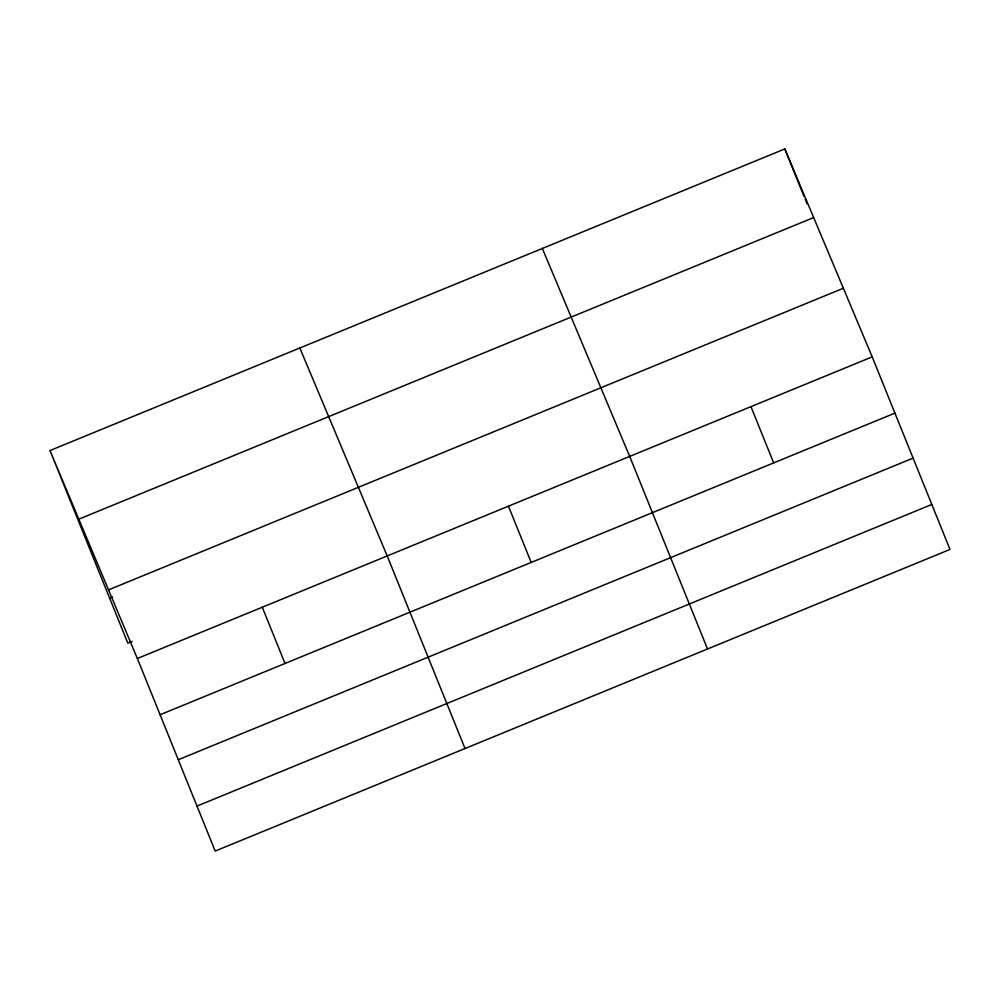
<?xml version="1.0" encoding="UTF-8"?>
<svg xmlns="http://www.w3.org/2000/svg" width="1000" height="1000" viewBox="0 0 1000 1000"><rect width="100%" height="100%" fill="white"/><g stroke="black" fill="none" stroke-linecap="round" stroke-linejoin="round"><path stroke-width="1.5" d="M50 450.55L784.825 148.925L872.2 356.875L950 549.45L215.175 851.075L137.363 658.5L50 450.55L127.8 643.125L132.113 641.363M78.838 519.175L813.662 217.55M108.537 589.875L843.363 288.25M109.625 598.138L112.5 596.962M137.363 658.5L872.2 356.875M160.1 714.75L894.925 413.125M178.275 759.737L913.1 458.113M197 806.087L931.825 504.462M542.337 248.463L629.7 456.413L707.513 648.988M299.837 348L387.212 555.95L465.012 748.525M784.825 148.925L804.062 196.525M805.225 199.412L806.975 203.738M750.95 406.637L773.675 462.9M508.45 506.175L531.188 562.425M262.288 607.225L285.012 663.475"/></g></svg>
